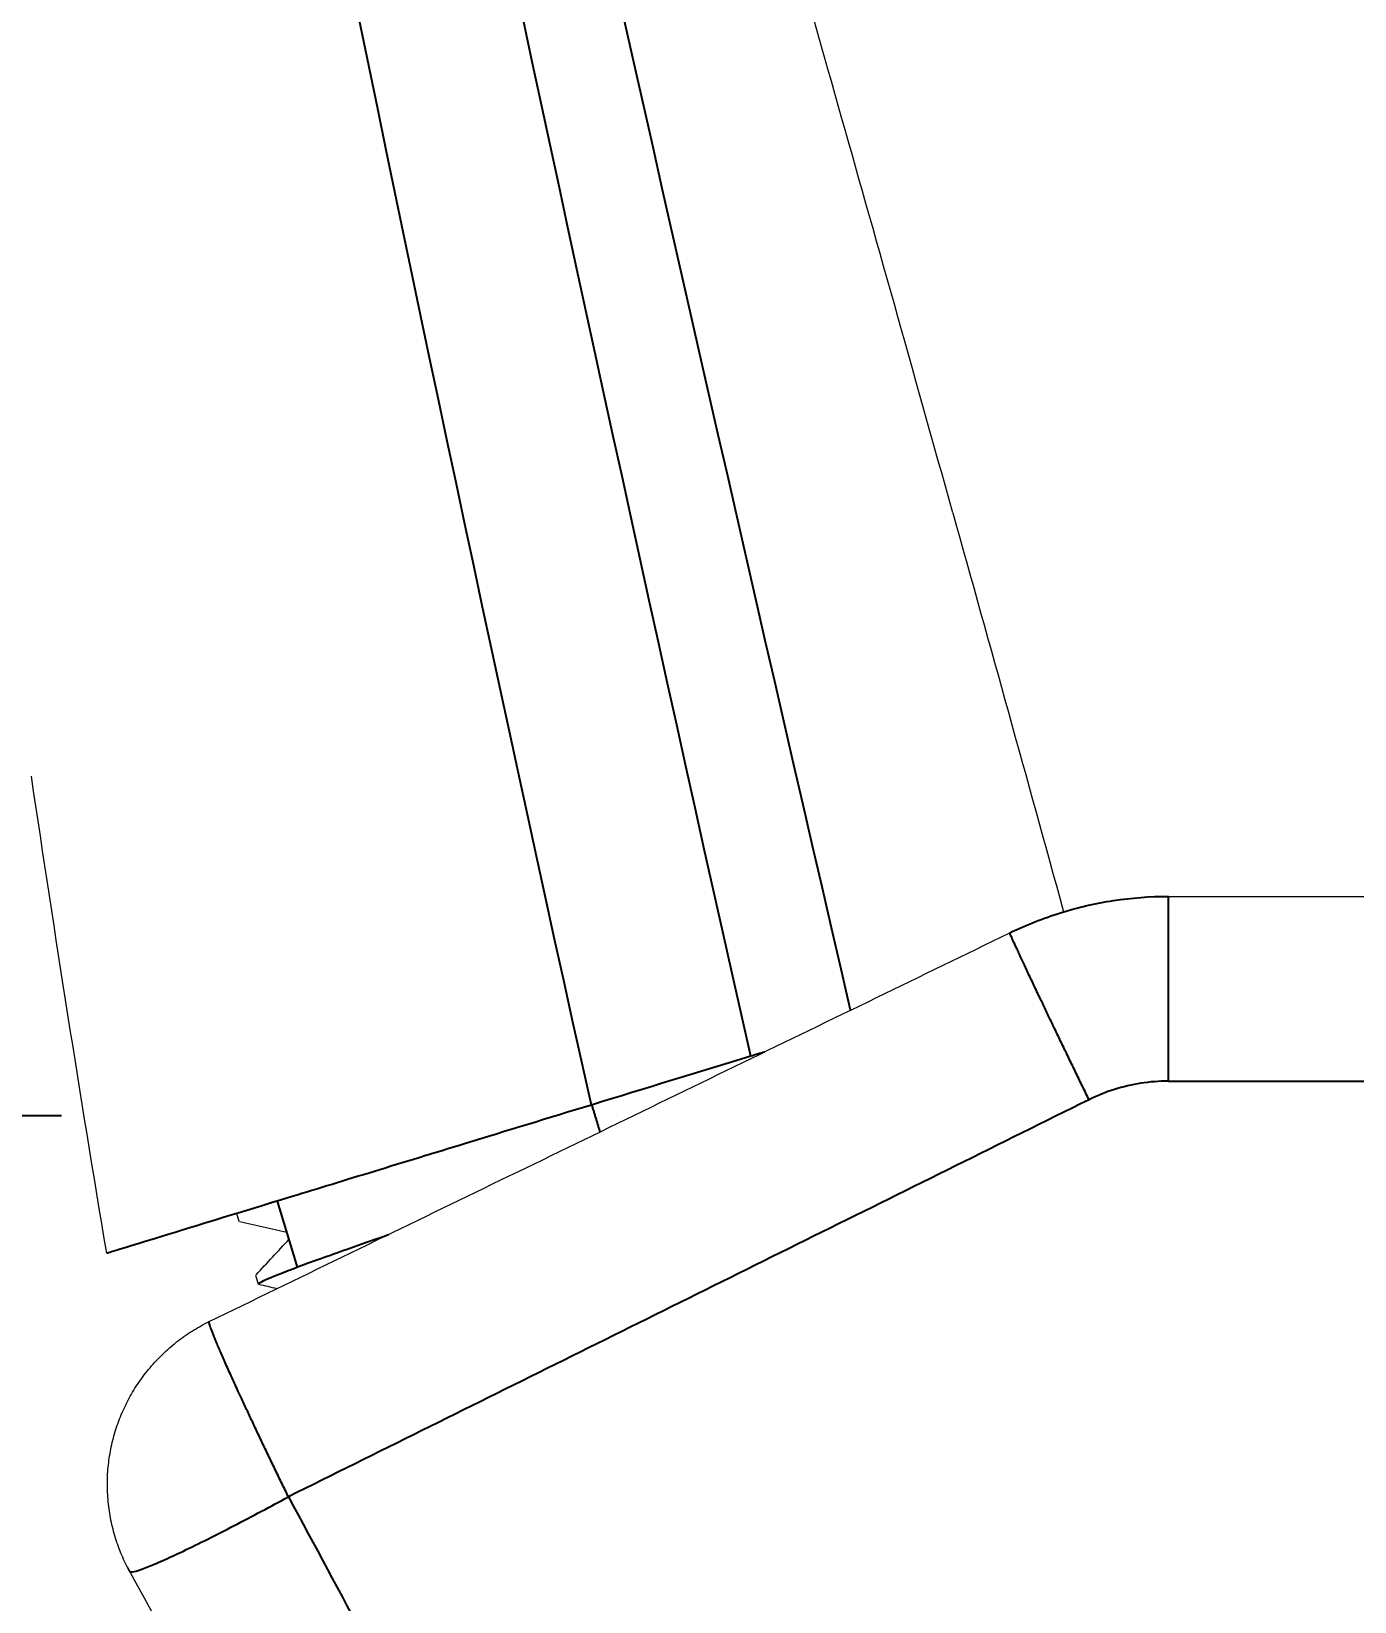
# Model space of a CAD drawing. Extents: x 9631 to 10472, y -18721 to -18126.
# Drawn here: x 10306.36 to 10342.91, y -18397.72 to -18354.33 of the extents above; entities that cross this region are included whole.
import ezdxf

# ---------------------------------------------------------------- set-up
doc = ezdxf.new("R2010")
doc.units = 0
doc.header["$MEASUREMENT"] = 0
doc.layers.get('0').update_dxf_attribs({"linetype": 'CONTINUOUS', "lineweight": 13})
doc.layers.add('5', color=3, linetype='CONTINUOUS', lineweight=9)
doc.styles.get("Standard").update_dxf_attribs({"font": 'arial.ttf'})
doc.dimstyles.new('A4', dxfattribs={"dimtxt": 4, "dimasz": 3.5, "dimexe": 0.7, "dimexo": 0.625, "dimgap": 0.5, "dimtad": 1, "dimdec": 1, "dimdsep": 46, "dimtxsty": 'Standard', "dimcen": 2.5, "dimclrd": 5, "dimclre": 5, "dimclrt": 7, "dimadec": 3, "dimazin": 2, "dimtfac": 1, "dimtdec": 1, "dimtmove": 0, "dimatfit": 3, "dimfxl": 1.25, "dimarcsym": 0})

# ---------------------------------------------------------------- blocks, each defined once
blk = doc.blocks.new('*D17')
at = {"layer": '5', "color": 3, "lineweight": -2, "transparency": 16777216}
for p, q in [((10307.189, -18384.293), (10113.457, -18384.293)), ((10114.157, -18390.293), (10114.157, -18505.433)), ((10114.157, -18632.123), (10114.157, -18516.983)), ((10114.782, -18638.123), (10114.857, -18638.123))]:
    blk.add_line(p, q, dxfattribs=at)
at = {"layer": '5', "color": 3, "transparency": 16777216}
for points in [[(10113.157, -18390.293), (10115.157, -18390.293), (10114.157, -18384.293)], [(10113.157, -18632.123), (10115.157, -18632.123), (10114.157, -18638.123)]]:
    blk.add_solid(points, dxfattribs=at)
at = {"layer": '5', "color": 4, "transparency": 16777216, "insert": (10114.157, -18511.208), "char_height": 6, "attachment_point": 5}
blk.add_mtext('(1600)', dxfattribs=at)

msp = doc.modelspace()

# ---------------------------------------------------------------- linework, layer by layer
at = {"lineweight": -3}
msp.add_line((10313.147, -18386.654), (10313.704, -18388.476), dxfattribs=at)
for points, degree in [([(10328.988, -18381.376), (10323.369, -18357.157), (10317.975, -18332.919), (10312.812, -18308.711)], 3), ([(10326.227, -18382.65), (10320.735, -18358.237), (10315.588, -18333.783), (10310.794, -18309.346)], 3), ([(10321.826, -18383.998), (10316.388, -18359.549), (10311.463, -18335.028), (10307.059, -18310.508)], 3), ([(10333.387, -18379.239), (10333.84, -18379.019), (10334.778, -18378.648), (10336.244, -18378.31), (10337.252, -18378.233), (10337.757, -18378.233)], 3), ([(10326.227, -18382.65), (10324.815, -18383.082), (10323.321, -18383.54), (10321.826, -18383.998)], 3), ([(10326.606, -18382.534), (10326.481, -18382.573), (10326.354, -18382.611), (10326.227, -18382.65)], 3), ([(10337.757, -18383.339), (10337.503, -18383.339), (10337.002, -18383.378), (10336.266, -18383.551), (10335.8, -18383.739), (10335.572, -18383.852)], 3), ([(10337.757, -18383.339), (10344.15, -18383.339), (10350.543, -18383.339)], 2), ([(10335.572, -18383.852), (10333.113, -18385.073), (10328.195, -18387.513), (10320.823, -18391.17), (10315.911, -18393.606), (10313.457, -18394.824)], 3), ([(10321.826, -18383.998), (10320.652, -18384.357), (10319.479, -18384.716), (10318.346, -18385.063)], 3), ([(10321.833, -18383.995), (10321.947, -18384.368), (10322.061, -18384.741)], 2), ([(10318.346, -18385.063), (10317.479, -18385.328), (10315.794, -18385.844), (10314.27, -18386.311), (10313.564, -18386.527)], 3), ([(10313.564, -18386.527), (10311.974, -18387.013), (10309.37, -18387.811), (10308.439, -18388.096), (10308.439, -18388.096)], 3), ([(10313.013, -18386.695), (10312.995, -18386.701), (10312.978, -18386.706), (10312.96, -18386.711)], 3), ([(10313.457, -18394.824), (10314.896, -18397.502), (10317.771, -18402.85), (10322.067, -18410.842), (10324.917, -18416.143), (10326.337, -18418.785)], 3)]:
    msp.add_open_spline(points, degree=degree, dxfattribs=at)
msp.add_open_spline([(10331.811, -18367.633), (10330.712, -18363.7), (10328.599, -18356.191), (10325.705, -18346.034), (10323.065, -18336.857), (10320.661, -18328.563), (10318.473, -18321.049), (10316.603, -18314.639), (10315.487, -18310.806), (10315.005, -18309.148)], degree=3, knots=[-62.061802, -62.061802, -62.061802, -62.061802, -53.19583, -44.329859, -35.463887, -26.597915, -17.731943, -8.865972, -1.618824, -1.618824, -1.618824, -1.618824])
for points, degree in [([(10331.811, -18367.633), (10332.837, -18371.307), (10333.857, -18374.982), (10334.871, -18378.659)], 3), ([(10308.439, -18388.096), (10307.705, -18383.707), (10307.012, -18379.312), (10306.359, -18374.91)], 3), ([(10337.757, -18378.233), (10344.15, -18378.233), (10350.543, -18378.233)], 2), ([(10311.272, -18389.983), (10313.727, -18388.791), (10318.638, -18386.405), (10326.01, -18382.823), (10330.928, -18380.434), (10333.387, -18379.239)], 3), ([(10312.099, -18387.216), (10312.065, -18387.106), (10312.032, -18386.996)], 2), ([(10313.413, -18387.525), (10312.98, -18387.425), (10312.547, -18387.325), (10312.114, -18387.224)], 3), ([(10312.564, -18388.69), (10312.868, -18388.363), (10313.172, -18388.036), (10313.476, -18387.71)], 3), ([(10312.63, -18388.95), (10312.593, -18388.829), (10312.556, -18388.707)], 2), ([(10313.146, -18389.076), (10312.979, -18389.037), (10312.811, -18388.998), (10312.644, -18388.96)], 3), ([(10321.954, -18420.352), (10320.533, -18417.763), (10317.684, -18412.573), (10313.388, -18404.746), (10310.514, -18399.51), (10309.074, -18396.887)], 3)]:
    msp.add_open_spline(points, degree=degree)
for points, weights, knots in [([(10337.757, -18378.233), (10337.757, -18378.233), (10337.757, -18379.735), (10337.757, -18381.237), (10337.757, -18383.339)], [1, 0.921844013988, 1, 0.921844013988, 1], [-7.959688, -7.959688, -7.959688, -3.979844, -3.979844, 0, 0, 0]), ([(10335.572, -18383.852), (10334.654, -18381.962), (10334.011, -18380.605), (10333.368, -18379.248), (10333.387, -18379.239)], [1, 0.921864800336, 1, 0.921864800336, 1], [-7.958618, -7.958618, -7.958618, -3.979309, -3.979309, 0, 0, 0]), ([(10313.457, -18394.824), (10312.51, -18392.885), (10311.862, -18391.448), (10311.213, -18390.012), (10311.272, -18389.983)], [1, 0.917854439904, 1, 0.917854439904, 1], [0, 0, 0, 4.081556, 4.081556, 8.163113, 8.163113, 8.163113])]:
    msp.add_rational_spline(points, weights, degree=2, knots=knots, dxfattribs=at)
msp.add_open_spline([(10312.629, -18388.951), (10312.625, -18388.94), (10312.689, -18388.884), (10313.152, -18388.68), (10314.285, -18388.259), (10315.422, -18387.858), (10316.125, -18387.614), (10316.236, -18387.576)], degree=3, knots=[-16.246625, -16.246625, -16.246625, -16.246625, -14.971492, -12.476243, -9.980995, -7.485746, -7.027928, -7.027928, -7.027928, -7.027928], dxfattribs=at)
msp.add_rational_spline([(10309.074, -18396.887), (10308.042, -18395.007), (10308.693, -18392.964), (10309.343, -18390.92), (10311.272, -18389.983)], [1, 0.919048416844, 1, 0.919048416844, 1], degree=2, knots=[-8.10274, -8.10274, -8.10274, -4.05137, -4.05137, 0, 0, 0])
msp.add_rational_spline([(10309.074, -18396.887), (10309.214, -18397.142), (10313.457, -18394.824)], [1, 0.718698145601, 1], degree=2, dxfattribs=at)
msp.add_rational_spline([(10309.002, -18396.751), (10309.037, -18396.819), (10309.074, -18396.887)], [0.993945369886, 0.996850121101, 1], degree=2)

# ---------------------------------------------------------------- dimensions: what is measured, and where the dimension line sits
at = {"layer": '5'}
dim = msp.add_linear_dim(base=(10114.157, -18638.123), p1=(10307.814, -18384.293), p2=(10114.157, -18638.123), angle=90, text='(1600)', dimstyle='A4', override={"dimtxt": 6, "dimasz": 6, "dimgap": 2, "dimtih": 1, "dimclrd": 3, "dimclre": 3, "dimclrt": 4}, dxfattribs=at)
dim.commit()
dim.dimension.update_dxf_attribs({"geometry": '*D17', "text_midpoint": (10114.157, -18511.208)})

doc.saveas('drawing.dxf')
